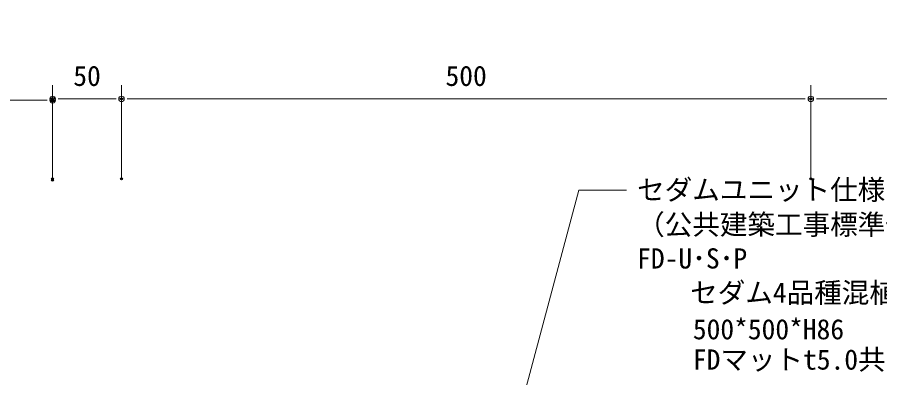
# Model space of a CAD drawing. Units: millimetres, scale not verified. Extents: x -1485 to 1485, y -1050 to 1050.
# Drawn here: x -262 to 364, y 123 to 384 of the extents above; entities that cross this region are included whole.
import ezdxf
from ezdxf.enums import TextEntityAlignment as Align

# ---------------------------------------------------------------- set-up
doc = ezdxf.new("R2010")
doc.units = ezdxf.units.MM
doc.header["$LTSCALE"] = 7
doc.header["$PDMODE"] = 32
doc.header["$PDSIZE"] = 1.4
for name, color, linetype, lineweight in [('0-0_0', 7, 'Continuous', 9), ('0-B_sunpo', 7, 'Continuous', 9), ('0-C_MOJI', 7, 'Continuous', 18)]:
    doc.layers.add(name, color=color, linetype=linetype, lineweight=lineweight)
doc.layers.add('0-2_DEFPOINTS', color=7, linetype='Continuous')
doc.styles.add('ＭＳ ゴシック', font='')
doc.styles.get('ＭＳ ゴシック').set_extended_font_data('MS Gothic')

# ---------------------------------------------------------------- blocks, each defined once
blk = doc.blocks.new('_Dot')
at = {"layer": '0-0_0'}
for p, q in [((-0.5, 0), (-1, 0)), ((0.25, 0), (-0.25, 0))]:
    blk.add_line(p, q, dxfattribs=at)
blk.add_circle((0, 0), 0.25, dxfattribs=at)
blk = doc.blocks.new('D8')
at = {"layer": '0-2_DEFPOINTS'}
for p in [(1798.638, 1374.905), (1298.638, 1316.984), (1798.638, 1316.984)]:
    blk.add_point(p, dxfattribs=at)
at = {"layer": '0-B_sunpo'}
for p, q in [((1298.638, 1317.484), (1298.638, 1384.905)), ((1798.638, 1317.484), (1798.638, 1384.905)), ((1306.638, 1374.905), (1790.638, 1374.905))]:
    blk.add_line(p, q, dxfattribs=at)
at = {"layer": '0-B_sunpo', "xscale": 8, "yscale": 8, "rotation": 180}
blk.add_blockref('_Dot', (1298.638, 1374.905), dxfattribs=at)
at = {"layer": '0-B_sunpo', "xscale": 8, "yscale": 8}
blk.add_blockref('_Dot', (1798.638, 1374.905), dxfattribs=at)
at = {"layer": '0-B_sunpo', "style": 'ＭＳ ゴシック'}
blk.add_text('500', height=14.66, dxfattribs=at).set_placement((1533.638, 1379.905), align=Align.BOTTOM_LEFT)
blk = doc.blocks.new('D9')
at = {"layer": '0-2_DEFPOINTS'}
for p in [(1248.638, 1373.905), (748.638, 1316.484), (1248.638, 1315.984)]:
    blk.add_point(p, dxfattribs=at)
at = {"layer": '0-C_MOJI', "lineweight": 9}
for p, q in [((748.638, 1331.484), (748.638, 1383.905)), ((1248.638, 1330.984), (1248.638, 1383.905)), ((756.638, 1373.905), (1240.638, 1373.905))]:
    blk.add_line(p, q, dxfattribs=at)
at = {"layer": '0-C_MOJI', "xscale": 8, "yscale": 8, "rotation": 180}
blk.add_blockref('_Dot', (748.638, 1373.905), dxfattribs=at)
at = {"layer": '0-C_MOJI', "xscale": 8, "yscale": 8}
blk.add_blockref('_Dot', (1248.638, 1373.905), dxfattribs=at)
at = {"layer": '0-C_MOJI', "style": 'ＭＳ ゴシック'}
for s, p in [('メンテナンス通路', (918.638, 1412.958)), ('500程度', (963.638, 1382.958))]:
    blk.add_text(s, height=14.66, dxfattribs=at).set_placement(p, align=Align.BOTTOM_LEFT)
blk = doc.blocks.new('D10')
at = {"layer": '0-2_DEFPOINTS'}
for p in [(1298.638, 1374.905), (1248.638, 1316.984), (1298.638, 1316.984)]:
    blk.add_point(p, dxfattribs=at)
at = {"layer": '0-B_sunpo'}
for p, q in [((1248.638, 1317.484), (1248.638, 1384.905)), ((1298.638, 1317.484), (1298.638, 1384.905)), ((1256.638, 1374.905), (1290.638, 1374.905))]:
    blk.add_line(p, q, dxfattribs=at)
at = {"layer": '0-B_sunpo', "xscale": 8, "yscale": 8, "rotation": 180}
blk.add_blockref('_Dot', (1248.638, 1374.905), dxfattribs=at)
at = {"layer": '0-B_sunpo', "xscale": 8, "yscale": 8}
blk.add_blockref('_Dot', (1298.638, 1374.905), dxfattribs=at)
at = {"layer": '0-B_sunpo', "style": 'ＭＳ ゴシック'}
blk.add_text('50', height=14.66, dxfattribs=at).set_placement((1263.638, 1379.905), align=Align.BOTTOM_LEFT)

msp = doc.modelspace()

# ---------------------------------------------------------------- linework, layer by layer
at = {"layer": '0-B_sunpo', "lineweight": 18}
for p, q in [((313.638, 267.484), (313.638, 324.905)), ((321.638, 324.905), (734.314, 324.905))]:
    msp.add_line(p, q, dxfattribs=at)
at = {"layer": '0-C_MOJI'}
for p, q in [((12.044, -239.205), (145.471, 258.749)), ((145.471, 258.749), (180.047, 258.749))]:
    msp.add_line(p, q, dxfattribs=at)

# ---------------------------------------------------------------- block references
at = {"layer": '0-B_sunpo'}
for name in ['D10', 'D8']:
    msp.add_blockref(name, (-1485, -1050), dxfattribs=at)
at = {"layer": '0-B_sunpo', "xscale": 8, "yscale": 8, "rotation": 180}
msp.add_blockref('_Dot', (313.638, 324.905), dxfattribs=at)
at = {"layer": '0-C_MOJI'}
msp.add_blockref('D9', (-1485, -1050), dxfattribs=at)

# ---------------------------------------------------------------- texts
at = {"layer": '0-C_MOJI', "style": 'ＭＳ ゴシック'}
for s, p in [('セダムユニット仕様', (187.648, 247.273)), ('（公共建築工事標準仕様書対応）', (187.648, 222)), ('FD-U･S･P', (187.648, 197.41)), ('セダム4品種混植ユニット', (226.116, 172.541)), ('500*500*H86', (228.07, 146.038)), ('FDマットt5.0共', (228.07, 124.038))]:
    msp.add_text(s, height=14.66, dxfattribs=at).set_placement(p, align=Align.BOTTOM_LEFT)

doc.saveas('drawing.dxf')
